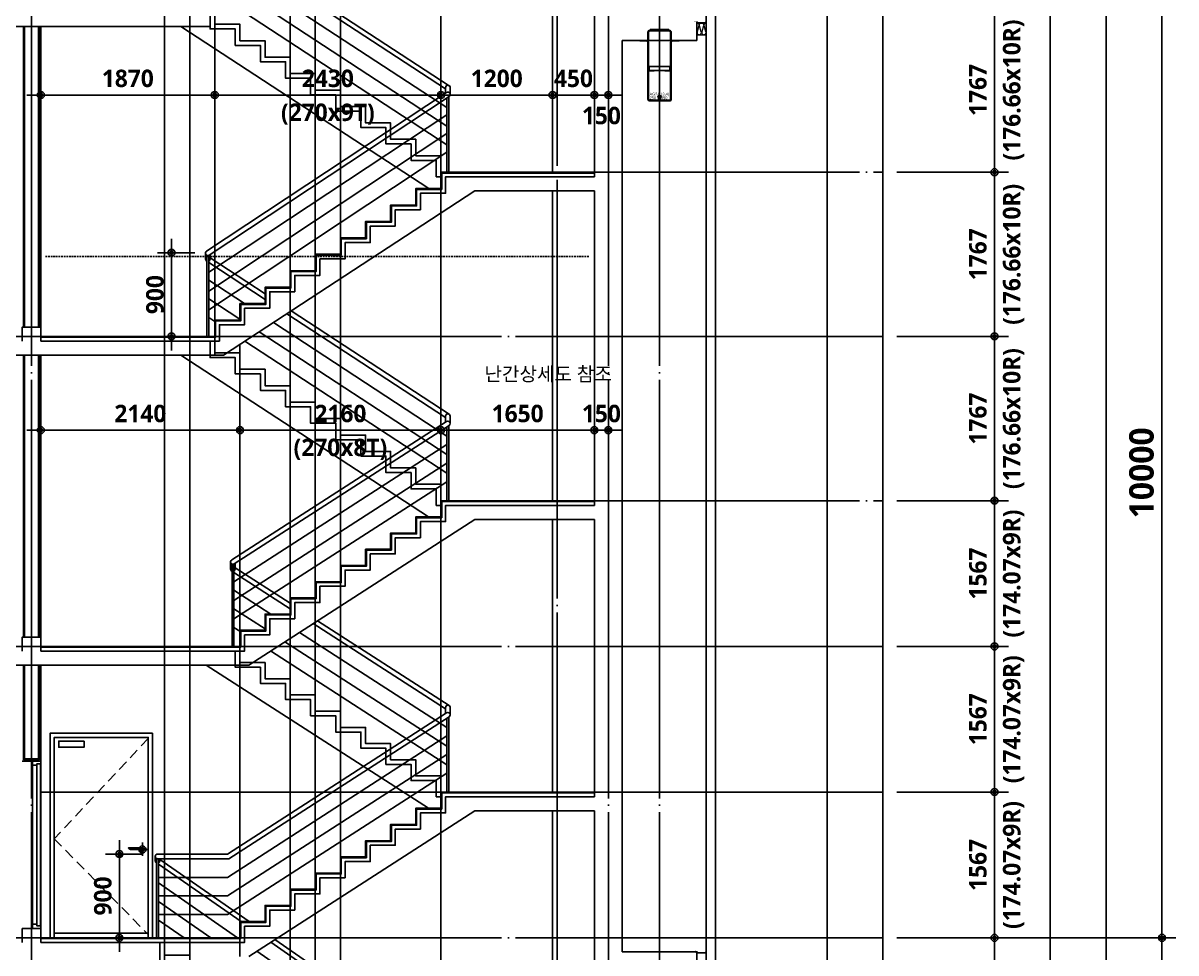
# Model space of a CAD drawing. Header units: millimetres. Extents: x 0 to 356400, y 0 to 68257.
# Drawn here: x 67884 to 80275, y 31537 to 41537 of the extents above; entities that cross this region are included whole.
import ezdxf
from ezdxf.enums import TextEntityAlignment as Align

# ---------------------------------------------------------------- set-up
doc = ezdxf.new("R2010")
doc.units = ezdxf.units.MM
doc.header["$LTSCALE"] = 75
for name, pattern in [('CEN', [62, 60, -1, 0, -1]), ('HID', [2.3, 1.5, -0.8]), ('HIDDEN', [0.375, 0.25, -0.125])]:
    doc.linetypes.add(name, pattern=pattern)
doc.layers.get('Defpoints').update_dxf_attribs({"color": 161})
for name, color, linetype in [('##좌굴방지', 6, 'Continuous'), ('A-ANNO-TEXT1', 7, 'Continuous'), ('A-CEN', 1, 'CEN'), ('A-DOOR', 4, 'Continuous'), ('A-FIN-TYP1', 6, 'Continuous'), ('A-FIN-TYP2', 4, 'Continuous'), ('A-FLOR-GW', 6, 'Continuous'), ('A-PS-HID', 5, 'HID'), ('A-SECT-DOOR', 8, 'Continuous'), ('A-SECT-Hrail1', 8, 'Continuous'), ('A-SECT-Hrail2', 6, 'Continuous'), ('A-SECT-MATR1', 4, 'Continuous'), ('A-SECT-STAIRS', 4, 'Continuous'), ('A-ST-AXIS-CEN', 252, 'CEN'), ('A-ST-AXIS-DIM', 7, 'Continuous'), ('A-ST-CONC', 2, 'Continuous'), ('A-WALL-DRY1', 7, 'Continuous'), ('LEADER', 7, 'Continuous')]:
    doc.layers.add(name, color=color, linetype=linetype)
doc.layers.add('A-XXXX-INSL2', color=8, linetype='Continuous', lineweight=18)
doc.layers.add('A-XXXX-STL', color=3, linetype='Continuous', lineweight=25)
for name, color, linetype, plot in [('Defpoint', 161, 'Continuous', False), ('G(그리드1)', 185, 'Continuous', False), ('G(그리드2)', 235, 'Continuous', False)]:
    doc.layers.add(name, color=color, linetype=linetype, plot=plot)
doc.styles.add('SH_대대리576', font='')
doc.styles.add('SH_진천_나눔', font='NanumGothicBold.ttf')
doc.styles.get("Standard").update_dxf_attribs({"font": 'arial.ttf'})
doc.styles.get('SH_대대리576').set_extended_font_data('NanumGothic', bold=True)
doc.dimstyles.new('SHP 75', dxfattribs={"dimscale": 75, "dimtxt": 3.5, "dimasz": 1, "dimexe": 2, "dimexo": 2, "dimgap": 1, "dimtad": 1, "dimdec": 0, "dimzin": 0, "dimdsep": 46, "dimtxsty": 'SH_대대리576', "dimblk": 'DIMDOT', "dimcen": 0.09, "dimclrd": 256, "dimclre": 256, "dimclrt": 3, "dimadec": 0, "dimazin": 1, "dimtfac": 1, "dimtdec": 0, "dimtix": 1, "dimtmove": 2, "dimatfit": 0, "dimldrblk": 'DIMDOT', "dimfxl": 1, "dimtfillclr": 3, "dimtolj": 1, "dimtzin": 0, "dimlwd": -1, "dimlwe": -1, "dimarcsym": 0})
doc.dimstyles.new('SHP 75 (in)', dxfattribs={"dimscale": 75, "dimtxt": 2.5, "dimasz": 1, "dimexe": 2, "dimexo": 2, "dimgap": 1, "dimtad": 1, "dimdec": 0, "dimzin": 0, "dimdsep": 46, "dimtxsty": 'SH_대대리576', "dimblk": 'DIMDOT', "dimblk1": 'NONE', "dimblk2": 'DIMDOT', "dimcen": 0.09, "dimclrd": 256, "dimclre": 256, "dimclrt": 3, "dimadec": 0, "dimazin": 1, "dimtfac": 1, "dimtdec": 0, "dimtix": 1, "dimtmove": 2, "dimatfit": 0, "dimldrblk": 'DIMDOT', "dimfxl": 1, "dimtfillclr": 3, "dimtolj": 1, "dimtzin": 0, "dimlwd": -1, "dimlwe": -1, "dimarcsym": 0})
pattern_1 = [(45, (-26656.6069, -1454.5902), (-0.25, 0.25), [])]

# ---------------------------------------------------------------- blocks, each defined once
blk = doc.blocks.new('DIMDOT')
at = {"color": 0}
blk.add_line((-2, 0), (2, 0), dxfattribs=at)
for radius in [0.5, 0.25]:
    blk.add_circle((0, 0), radius, dxfattribs=at)
blk = doc.blocks.new('*D1238')
at = {"layer": 'A-ST-AXIS-DIM'}
for p, q in [((77275, 41700), (80275, 41700)), ((80125, 41625), (80125, 31775)), ((77275, 31700), (80275, 31700))]:
    blk.add_line(p, q, dxfattribs=at)
at = {"layer": 'Defpoints', "color": 0}
for p in [(77125, 41700), (77125, 31700), (80125, 31700)]:
    blk.add_point(p, dxfattribs=at)
at = {"layer": 'A-ST-AXIS-DIM', "linetype": 'ByBlock', "xscale": 75, "yscale": 75, "zscale": 75}
for p, rotation in [((80125, 41700), 90), ((80125, 31700), 270)]:
    blk.add_blockref('DIMDOT', p, dxfattribs=dict(at, rotation=rotation))
at = {"layer": 'A-ST-AXIS-DIM', "color": 3, "insert": (79906, 36700), "char_height": 262.5, "attachment_point": 5, "rotation": 90, "style": 'SH_진천_나눔'}
blk.add_mtext('\\A1;10000', dxfattribs=at)
blk = doc.blocks.new('*D1243')
at = {"layer": 'A-ST-AXIS-DIM'}
for p, q in [((77275, 31700), (80275, 31700)), ((80125, 31625), (80125, 27275)), ((77275, 27200), (80275, 27200))]:
    blk.add_line(p, q, dxfattribs=at)
at = {"layer": 'Defpoints', "color": 0}
for p in [(77125, 31700), (77125, 27200), (80125, 27200)]:
    blk.add_point(p, dxfattribs=at)
at = {"layer": 'A-ST-AXIS-DIM', "linetype": 'ByBlock', "xscale": 75, "yscale": 75, "zscale": 75}
for p, rotation in [((80125, 31700), 90), ((80125, 27200), 270)]:
    blk.add_blockref('DIMDOT', p, dxfattribs=dict(at, rotation=rotation))
at = {"layer": 'A-ST-AXIS-DIM', "color": 3, "insert": (79906, 29450), "char_height": 262.5, "attachment_point": 5, "rotation": 90, "style": 'SH_진천_나눔'}
blk.add_mtext('\\A1;4500', dxfattribs=at)
blk = doc.blocks.new('*D1248')
at = {"layer": 'A-ST-AXIS-DIM'}
for p, q in [((77275, 31700), (78475, 31700)), ((78325, 31625), (78325, 29525)), ((77275, 29450), (78475, 29450))]:
    blk.add_line(p, q, dxfattribs=at)
at = {"layer": 'Defpoints', "color": 0}
for p in [(77125, 31700), (77125, 29450), (78325, 29450)]:
    blk.add_point(p, dxfattribs=at)
at = {"layer": 'A-ST-AXIS-DIM', "linetype": 'ByBlock', "xscale": 75, "yscale": 75, "zscale": 75}
for p, rotation in [((78325, 31700), 90), ((78325, 29450), 270)]:
    blk.add_blockref('DIMDOT', p, dxfattribs=dict(at, rotation=rotation))
at = {"layer": 'A-ST-AXIS-DIM', "color": 3, "char_height": 187.5, "attachment_point": 5, "rotation": 90, "style": 'SH_대대리576'}
for s, insert in [('\\A1;(187.50x12R)', (78530, 30575)), ('\\A1;2250', (78147, 30575))]:
    blk.add_mtext(s, dxfattribs=dict(at, insert=insert))
blk = doc.blocks.new('_None')
blk = doc.blocks.new('*D7274')
at = {"layer": 'A-ST-AXIS-DIM'}
for p, q in [((70215, 36809), (70215, 37309)), ((72375, 36809), (72375, 37309)), ((70290, 37159), (72300, 37159))]:
    blk.add_line(p, q, dxfattribs=at)
at = {"layer": 'Defpoints', "color": 0}
for p in [(72375, 37159), (70215, 36659), (72375, 36659)]:
    blk.add_point(p, dxfattribs=at)
at = {"layer": 'A-ST-AXIS-DIM', "linetype": 'ByBlock', "xscale": 75, "yscale": 75, "zscale": 75, "rotation": 180}
blk.add_blockref('DIMDOT', (70215, 37159), dxfattribs=at)
at = {"layer": 'A-ST-AXIS-DIM', "linetype": 'ByBlock', "xscale": 75, "yscale": 75, "zscale": 75}
blk.add_blockref('DIMDOT', (72375, 37159), dxfattribs=at)
at = {"layer": 'A-ST-AXIS-DIM', "color": 3, "char_height": 187.5, "attachment_point": 5, "style": 'SH_대대리576'}
for s, insert in [('\\A1;2160', (71295, 37337)), ('\\A1;(270x8T)', (71295, 36953))]:
    blk.add_mtext(s, dxfattribs=dict(at, insert=insert))
blk = doc.blocks.new('*D7275')
at = {"layer": 'A-ST-AXIS-DIM'}
for p, q in [((72375, 36809), (72375, 37309)), ((74025, 36809), (74025, 37309)), ((72450, 37159), (73950, 37159))]:
    blk.add_line(p, q, dxfattribs=at)
at = {"layer": 'Defpoints', "color": 0}
for p in [(74025, 37159), (72375, 36659), (74025, 36659)]:
    blk.add_point(p, dxfattribs=at)
at = {"layer": 'A-ST-AXIS-DIM', "linetype": 'ByBlock', "xscale": 75, "yscale": 75, "zscale": 75, "rotation": 180}
blk.add_blockref('DIMDOT', (72375, 37159), dxfattribs=at)
at = {"layer": 'A-ST-AXIS-DIM', "linetype": 'ByBlock', "xscale": 75, "yscale": 75, "zscale": 75}
blk.add_blockref('DIMDOT', (74025, 37159), dxfattribs=at)
at = {"layer": 'A-ST-AXIS-DIM', "color": 3, "insert": (73200, 37337), "char_height": 187.5, "attachment_point": 5, "style": 'SH_대대리576'}
blk.add_mtext('\\A1;1650', dxfattribs=at)
blk = doc.blocks.new('*D7276')
at = {"layer": 'A-ST-AXIS-DIM'}
for p, q in [((68075, 36809), (68075, 37309)), ((70215, 36809), (70215, 37309)), ((70140, 37159), (68150, 37159))]:
    blk.add_line(p, q, dxfattribs=at)
at = {"layer": 'Defpoints', "color": 0}
for p in [(68075, 37159), (68075, 36659), (70215, 36659)]:
    blk.add_point(p, dxfattribs=at)
at = {"layer": 'A-ST-AXIS-DIM', "linetype": 'ByBlock', "xscale": 75, "yscale": 75, "zscale": 75, "rotation": 180}
blk.add_blockref('DIMDOT', (68075, 37159), dxfattribs=at)
at = {"layer": 'A-ST-AXIS-DIM', "linetype": 'ByBlock', "xscale": 75, "yscale": 75, "zscale": 75}
blk.add_blockref('DIMDOT', (70215, 37159), dxfattribs=at)
at = {"layer": 'A-ST-AXIS-DIM', "color": 3, "insert": (69145, 37337), "char_height": 187.5, "attachment_point": 5, "style": 'SH_대대리576'}
blk.add_mtext('\\A1;2140', dxfattribs=at)
blk = doc.blocks.new('*D7277')
at = {"layer": 'A-ST-AXIS-DIM'}
for p, q in [((74025, 36809), (74025, 37309)), ((74175, 36809), (74175, 37309)), ((73950, 37159), (73875, 37159)), ((74175, 37159), (74025, 37159)), ((74250, 37159), (74325, 37159))]:
    blk.add_line(p, q, dxfattribs=at)
at = {"layer": 'Defpoints', "color": 0}
for p in [(74025, 37159), (74025, 36659), (74175, 36659)]:
    blk.add_point(p, dxfattribs=at)
at = {"layer": 'A-ST-AXIS-DIM', "linetype": 'ByBlock', "xscale": 75, "yscale": 75, "zscale": 75}
blk.add_blockref('DIMDOT', (74025, 37159), dxfattribs=at)
at = {"layer": 'A-ST-AXIS-DIM', "linetype": 'ByBlock', "xscale": 75, "yscale": 75, "zscale": 75, "rotation": 180}
blk.add_blockref('DIMDOT', (74175, 37159), dxfattribs=at)
at = {"layer": 'A-ST-AXIS-DIM', "color": 3, "insert": (74100, 37337), "char_height": 187.5, "attachment_point": 5, "style": 'SH_대대리576'}
blk.add_mtext('\\A1;150', dxfattribs=at)
blk = doc.blocks.new('*D7278')
at = {"layer": 'A-ST-AXIS-DIM'}
for p, q in [((69945, 40413), (69945, 40913)), ((72375, 40413), (72375, 40913)), ((70020, 40763), (72300, 40763))]:
    blk.add_line(p, q, dxfattribs=at)
at = {"layer": 'Defpoints', "color": 0}
for p in [(72375, 40763), (69945, 40263), (72375, 40263)]:
    blk.add_point(p, dxfattribs=at)
at = {"layer": 'A-ST-AXIS-DIM', "linetype": 'ByBlock', "xscale": 75, "yscale": 75, "zscale": 75, "rotation": 180}
blk.add_blockref('DIMDOT', (69945, 40763), dxfattribs=at)
at = {"layer": 'A-ST-AXIS-DIM', "linetype": 'ByBlock', "xscale": 75, "yscale": 75, "zscale": 75}
blk.add_blockref('DIMDOT', (72375, 40763), dxfattribs=at)
at = {"layer": 'A-ST-AXIS-DIM', "color": 3, "char_height": 187.5, "attachment_point": 5, "style": 'SH_대대리576'}
for s, insert in [('\\A1;2430', (71160, 40941)), ('\\A1;(270x9T)', (71160, 40557))]:
    blk.add_mtext(s, dxfattribs=dict(at, insert=insert))
blk = doc.blocks.new('*D7279')
at = {"layer": 'A-ST-AXIS-DIM'}
for p, q in [((72375, 40413), (72375, 40913)), ((73575, 40413), (73575, 40913)), ((72450, 40763), (73500, 40763))]:
    blk.add_line(p, q, dxfattribs=at)
at = {"layer": 'Defpoints', "color": 0}
for p in [(73575, 40763), (72375, 40263), (73575, 40263)]:
    blk.add_point(p, dxfattribs=at)
at = {"layer": 'A-ST-AXIS-DIM', "linetype": 'ByBlock', "xscale": 75, "yscale": 75, "zscale": 75, "rotation": 180}
blk.add_blockref('DIMDOT', (72375, 40763), dxfattribs=at)
at = {"layer": 'A-ST-AXIS-DIM', "linetype": 'ByBlock', "xscale": 75, "yscale": 75, "zscale": 75}
blk.add_blockref('DIMDOT', (73575, 40763), dxfattribs=at)
at = {"layer": 'A-ST-AXIS-DIM', "color": 3, "insert": (72975, 40941), "char_height": 187.5, "attachment_point": 5, "style": 'SH_대대리576'}
blk.add_mtext('\\A1;1200', dxfattribs=at)
blk = doc.blocks.new('*D7280')
at = {"layer": 'A-ST-AXIS-DIM'}
for p, q in [((68075, 40413), (68075, 40913)), ((69945, 40413), (69945, 40913)), ((69870, 40763), (68150, 40763))]:
    blk.add_line(p, q, dxfattribs=at)
at = {"layer": 'Defpoints', "color": 0}
for p in [(68075, 40763), (68075, 40263), (69945, 40263)]:
    blk.add_point(p, dxfattribs=at)
at = {"layer": 'A-ST-AXIS-DIM', "linetype": 'ByBlock', "xscale": 75, "yscale": 75, "zscale": 75, "rotation": 180}
blk.add_blockref('DIMDOT', (68075, 40763), dxfattribs=at)
at = {"layer": 'A-ST-AXIS-DIM', "linetype": 'ByBlock', "xscale": 75, "yscale": 75, "zscale": 75}
blk.add_blockref('DIMDOT', (69945, 40763), dxfattribs=at)
at = {"layer": 'A-ST-AXIS-DIM', "color": 3, "insert": (69010, 40941), "char_height": 187.5, "attachment_point": 5, "style": 'SH_대대리576'}
blk.add_mtext('\\A1;1870', dxfattribs=at)
blk = doc.blocks.new('*D7281')
at = {"layer": 'A-ST-AXIS-DIM'}
for p, q in [((74025, 40413), (74025, 40913)), ((74175, 40413), (74175, 40913)), ((73950, 40763), (73875, 40763)), ((74175, 40763), (74025, 40763)), ((74250, 40763), (74325, 40763))]:
    blk.add_line(p, q, dxfattribs=at)
at = {"layer": 'Defpoints', "color": 0}
for p in [(74025, 40763), (74025, 40263), (74175, 40263)]:
    blk.add_point(p, dxfattribs=at)
at = {"layer": 'A-ST-AXIS-DIM', "linetype": 'ByBlock', "xscale": 75, "yscale": 75, "zscale": 75}
blk.add_blockref('DIMDOT', (74025, 40763), dxfattribs=at)
at = {"layer": 'A-ST-AXIS-DIM', "linetype": 'ByBlock', "xscale": 75, "yscale": 75, "zscale": 75, "rotation": 180}
blk.add_blockref('DIMDOT', (74175, 40763), dxfattribs=at)
at = {"layer": 'A-ST-AXIS-DIM', "color": 3, "insert": (74100, 40541), "char_height": 187.5, "attachment_point": 5, "style": 'SH_대대리576'}
blk.add_mtext('\\A1;150', dxfattribs=at)
blk = doc.blocks.new('G$C2F1A6A2A')
at = {"layer": 'A-DOOR'}
for p, q in [((0, 1755), (0, 1800)), ((0, 0), (0, 1755)), ((47, 45), (47, 1770)), ((87, 30), (87, 1770)), ((90, 0), (90, 1770)), ((0, 45), (0, 0))]:
    blk.add_line(p, q, dxfattribs=at)
for points in [[(0, 1800), (90, 1800), (90, 1770), (47, 1770), (47, 1755), (0, 1755)], [(49, 30), (49, 1770), (87, 1770)], [(49, 30), (49, 1770), (87, 1770)], [(0, 0), (90, 0), (90, 30), (47, 30), (47, 45), (0, 45)]]:
    blk.add_lwpolyline(points, dxfattribs=at)
blk = doc.blocks.new('G$CE8E365F0')
at = {"layer": 'A-CEN'}
for p, q in [((992, 1024), (992, 880)), ((1062, 950), (938, 950))]:
    blk.add_line(p, q, dxfattribs=at)
at = {"layer": 'A-PS-HID'}
blk.add_lwpolyline([(1055, 2145), (45, 1065), (1050, 40)], dxfattribs=at)
at = {"layer": 'A-SECT-DOOR'}
for p, q in [((992, 969), (845, 969)), ((957, 949), (873, 949))]:
    blk.add_line(p, q, dxfattribs=at)
for points in [[(1055, 1065), (1055, 2155), (45, 2155), (45, 2145), (45, 950), (45, 50), (45, 0), (0, 0), (0, 2200), (1100, 2200), (1100, 0), (1055, 0), (1055, 50)], [(366, 2116), (93, 2116), (93, 2049), (366, 2049)], [(1055, 50), (1055, 0), (45, 0), (45, 50), (60, 50)]]:
    blk.add_lwpolyline(points, close=True, dxfattribs=at)
for centre, radius, start, end in [((845, 966), 3, 90, 166.723), ((848, 966), 6.09, 166.723, 200.4138), ((872, 986), 37.2, 217.801, 272.4199), ((992, 950), 37.3, 180.9385, 157.0665), ((940, 901), 51.4, 42.6877, 70.1326), ((992, 949), 20, 223.2078, 90)]:
    blk.add_arc(centre, radius, start, end, dxfattribs=at)
blk = doc.blocks.new('*D7294')
at = {"layer": 'A-ST-AXIS-DIM'}
for p, q in [((73575, 40413), (73575, 40913)), ((74025, 40413), (74025, 40913)), ((73500, 40763), (73425, 40763)), ((73575, 40763), (74025, 40763)), ((74100, 40763), (74175, 40763))]:
    blk.add_line(p, q, dxfattribs=at)
at = {"layer": 'Defpoints', "color": 0}
for p in [(74025, 40763), (73575, 40263), (74025, 40263)]:
    blk.add_point(p, dxfattribs=at)
at = {"layer": 'A-ST-AXIS-DIM', "linetype": 'ByBlock', "xscale": 75, "yscale": 75, "zscale": 75}
blk.add_blockref('DIMDOT', (73575, 40763), dxfattribs=at)
at = {"layer": 'A-ST-AXIS-DIM', "linetype": 'ByBlock', "xscale": 75, "yscale": 75, "zscale": 75, "rotation": 180}
blk.add_blockref('DIMDOT', (74025, 40763), dxfattribs=at)
at = {"layer": 'A-ST-AXIS-DIM', "color": 3, "insert": (73800, 40941), "char_height": 187.5, "attachment_point": 5, "style": 'SH_대대리576'}
blk.add_mtext('\\A1;450', dxfattribs=at)
blk = doc.blocks.new('*D7608')
at = {"layer": 'A-ST-AXIS-DIM'}
for p, q in [((69170, 32600), (68770, 32600)), ((68920, 32525), (68920, 31775)), ((69170, 31700), (68770, 31700))]:
    blk.add_line(p, q, dxfattribs=at)
at = {"layer": 'Defpoints', "color": 0}
for p in [(69320, 32600), (68920, 31700), (69320, 31700)]:
    blk.add_point(p, dxfattribs=at)
at = {"layer": 'A-ST-AXIS-DIM', "linetype": 'ByBlock', "xscale": 75, "yscale": 75, "zscale": 75}
for p, rotation in [((68920, 32600), 90), ((68920, 31700), 270)]:
    blk.add_blockref('DIMDOT', p, dxfattribs=dict(at, rotation=rotation))
at = {"layer": 'A-ST-AXIS-DIM', "color": 3, "insert": (68742, 32150), "char_height": 187.5, "attachment_point": 5, "rotation": 90, "style": 'SH_대대리576'}
blk.add_mtext('\\A1;900', dxfattribs=at)
blk = doc.blocks.new('*D7609')
at = {"layer": 'A-ST-AXIS-DIM'}
for p, q in [((69730, 39067), (69330, 39067)), ((69480, 38992), (69480, 38242)), ((69730, 38167), (69330, 38167))]:
    blk.add_line(p, q, dxfattribs=at)
at = {"layer": 'Defpoints', "color": 0}
for p in [(69880, 39067), (69480, 38167), (69880, 38167)]:
    blk.add_point(p, dxfattribs=at)
at = {"layer": 'A-ST-AXIS-DIM', "linetype": 'ByBlock', "xscale": 75, "yscale": 75, "zscale": 75}
for p, rotation in [((69480, 39067), 90), ((69480, 38167), 270)]:
    blk.add_blockref('DIMDOT', p, dxfattribs=dict(at, rotation=rotation))
at = {"layer": 'A-ST-AXIS-DIM', "color": 3, "insert": (69302, 38617), "char_height": 187.5, "attachment_point": 5, "rotation": 90, "style": 'SH_대대리576'}
blk.add_mtext('\\A1;900', dxfattribs=at)
blk = doc.blocks.new('*D7683')
at = {"layer": 'A-ST-AXIS-DIM'}
for p, q in [((78325, 33342), (78325, 33417)), ((77275, 33267), (78475, 33267)), ((78325, 31700), (78325, 33267)), ((77275, 31700), (78475, 31700)), ((78325, 31625), (78325, 31550))]:
    blk.add_line(p, q, dxfattribs=at)
at = {"layer": 'Defpoints', "color": 0}
for p in [(77125, 33267), (78325, 33267), (77125, 31700)]:
    blk.add_point(p, dxfattribs=at)
at = {"layer": 'A-ST-AXIS-DIM', "linetype": 'ByBlock', "xscale": 75, "yscale": 75, "zscale": 75}
for p, rotation in [((78325, 33267), 270), ((78325, 31700), 90)]:
    blk.add_blockref('DIMDOT', p, dxfattribs=dict(at, rotation=rotation))
at = {"layer": 'A-ST-AXIS-DIM', "color": 3, "char_height": 187.5, "attachment_point": 5, "rotation": 90, "style": 'SH_대대리576'}
for s, insert in [('\\A1;(174.07x9R)', (78530, 32483)), ('\\A1;1567', (78147, 32483))]:
    blk.add_mtext(s, dxfattribs=dict(at, insert=insert))
blk = doc.blocks.new('*D7684')
at = {"layer": 'A-ST-AXIS-DIM'}
for p, q in [((78325, 34908), (78325, 34983)), ((77275, 34833), (78475, 34833)), ((78325, 33267), (78325, 34833)), ((77275, 33267), (78475, 33267)), ((78325, 33192), (78325, 33117))]:
    blk.add_line(p, q, dxfattribs=at)
at = {"layer": 'Defpoints', "color": 0}
for p in [(77125, 34833), (78325, 34833), (77125, 33267)]:
    blk.add_point(p, dxfattribs=at)
at = {"layer": 'A-ST-AXIS-DIM', "linetype": 'ByBlock', "xscale": 75, "yscale": 75, "zscale": 75}
for p, rotation in [((78325, 34833), 270), ((78325, 33267), 90)]:
    blk.add_blockref('DIMDOT', p, dxfattribs=dict(at, rotation=rotation))
at = {"layer": 'A-ST-AXIS-DIM', "color": 3, "char_height": 187.5, "attachment_point": 5, "rotation": 90, "style": 'SH_대대리576'}
for s, insert in [('\\A1;(174.07x9R)', (78530, 34050)), ('\\A1;1567', (78147, 34050))]:
    blk.add_mtext(s, dxfattribs=dict(at, insert=insert))
blk = doc.blocks.new('*D7685')
at = {"layer": 'A-ST-AXIS-DIM'}
for p, q in [((78325, 36475), (78325, 36550)), ((77275, 36400), (78475, 36400)), ((78325, 34833), (78325, 36400)), ((77275, 34833), (78475, 34833)), ((78325, 34758), (78325, 34683))]:
    blk.add_line(p, q, dxfattribs=at)
at = {"layer": 'Defpoints', "color": 0}
for p in [(77125, 36400), (78325, 36400), (77125, 34833)]:
    blk.add_point(p, dxfattribs=at)
at = {"layer": 'A-ST-AXIS-DIM', "linetype": 'ByBlock', "xscale": 75, "yscale": 75, "zscale": 75}
for p, rotation in [((78325, 36400), 270), ((78325, 34833), 90)]:
    blk.add_blockref('DIMDOT', p, dxfattribs=dict(at, rotation=rotation))
at = {"layer": 'A-ST-AXIS-DIM', "color": 3, "char_height": 187.5, "attachment_point": 5, "rotation": 90, "style": 'SH_대대리576'}
for s, insert in [('\\A1;(174.07x9R)', (78530, 35617)), ('\\A1;1567', (78147, 35617))]:
    blk.add_mtext(s, dxfattribs=dict(at, insert=insert))
blk = doc.blocks.new('*D7686')
at = {"layer": 'A-ST-AXIS-DIM'}
for p, q in [((78325, 38242), (78325, 38317)), ((77275, 38167), (78475, 38167)), ((78325, 36400), (78325, 38167)), ((77275, 36400), (78475, 36400)), ((78325, 36325), (78325, 36250))]:
    blk.add_line(p, q, dxfattribs=at)
at = {"layer": 'Defpoints', "color": 0}
for p in [(77125, 38167), (78325, 38167), (77125, 36400)]:
    blk.add_point(p, dxfattribs=at)
at = {"layer": 'A-ST-AXIS-DIM', "linetype": 'ByBlock', "xscale": 75, "yscale": 75, "zscale": 75}
for p, rotation in [((78325, 38167), 270), ((78325, 36400), 90)]:
    blk.add_blockref('DIMDOT', p, dxfattribs=dict(at, rotation=rotation))
at = {"layer": 'A-ST-AXIS-DIM', "color": 3, "char_height": 187.5, "attachment_point": 5, "rotation": 90, "style": 'SH_대대리576'}
for s, insert in [('\\A1;(176.66x10R)', (78530, 37283)), ('\\A1;1767', (78147, 37283))]:
    blk.add_mtext(s, dxfattribs=dict(at, insert=insert))
blk = doc.blocks.new('*D7687')
at = {"layer": 'A-ST-AXIS-DIM'}
for p, q in [((78325, 40008), (78325, 40083)), ((77275, 39933), (78475, 39933)), ((78325, 38167), (78325, 39933)), ((77275, 38167), (78475, 38167)), ((78325, 38092), (78325, 38017))]:
    blk.add_line(p, q, dxfattribs=at)
at = {"layer": 'Defpoints', "color": 0}
for p in [(77125, 39933), (78325, 39933), (77125, 38167)]:
    blk.add_point(p, dxfattribs=at)
at = {"layer": 'A-ST-AXIS-DIM', "linetype": 'ByBlock', "xscale": 75, "yscale": 75, "zscale": 75}
for p, rotation in [((78325, 39933), 270), ((78325, 38167), 90)]:
    blk.add_blockref('DIMDOT', p, dxfattribs=dict(at, rotation=rotation))
at = {"layer": 'A-ST-AXIS-DIM', "color": 3, "char_height": 187.5, "attachment_point": 5, "rotation": 90, "style": 'SH_대대리576'}
for s, insert in [('\\A1;(176.66x10R)', (78530, 39050)), ('\\A1;1767', (78147, 39050))]:
    blk.add_mtext(s, dxfattribs=dict(at, insert=insert))
blk = doc.blocks.new('*D7688')
at = {"layer": 'A-ST-AXIS-DIM'}
for p, q in [((78325, 41775), (78325, 41850)), ((77275, 41700), (78475, 41700)), ((78325, 39933), (78325, 41700)), ((77275, 39933), (78475, 39933)), ((78325, 39858), (78325, 39783))]:
    blk.add_line(p, q, dxfattribs=at)
at = {"layer": 'Defpoints', "color": 0}
for p in [(77125, 41700), (78325, 41700), (77125, 39933)]:
    blk.add_point(p, dxfattribs=at)
at = {"layer": 'A-ST-AXIS-DIM', "linetype": 'ByBlock', "xscale": 75, "yscale": 75, "zscale": 75}
for p, rotation in [((78325, 41700), 270), ((78325, 39933), 90)]:
    blk.add_blockref('DIMDOT', p, dxfattribs=dict(at, rotation=rotation))
at = {"layer": 'A-ST-AXIS-DIM', "color": 3, "char_height": 187.5, "attachment_point": 5, "rotation": 90, "style": 'SH_대대리576'}
for s, insert in [('\\A1;(176.66x10R)', (78530, 40817)), ('\\A1;1767', (78147, 40817))]:
    blk.add_mtext(s, dxfattribs=dict(at, insert=insert))
blk = doc.blocks.new('G$CFA1FB643')
h = blk.add_hatch()
h.set_pattern_fill('ANSI31', color=252, scale=0.1, angle=45, style=0)
h.set_pattern_definition(pattern_1)
h.paths.add_polyline_path([(184, 760), (234, 760), (234, 754), (184, 754)])
h = blk.add_hatch()
h.set_pattern_fill('ANSI31', color=252, scale=0.1, angle=45, style=0)
h.set_pattern_definition(pattern_1)
h.paths.add_polyline_path([(84, 645), (84, 695), (90, 695), (90, 645)])
h = blk.add_hatch()
h.set_pattern_fill('ANSI31', color=252, scale=0.1, angle=45, style=0)
h.set_pattern_definition(pattern_1)
h.paths.add_polyline_path([(334, 645), (334, 695), (328, 695), (328, 645)])
at = {"layer": '##좌굴방지'}
for points in [[(328, 328), (90, 328), (90, 322), (150, 322), (150, 328)], [(98, 328), (98, 368), (320, 368), (320, 328)], [(328, 328), (328, 322), (268, 322), (268, 328)]]:
    blk.add_lwpolyline(points, dxfattribs=at)
at = {"color": 2, "linetype": 'Continuous'}
for p, q in [((105, 760), (313, 760)), ((105, 754), (313, 754)), ((84, 645), (84, 739)), ((84, 645), (90, 645)), ((90, 645), (90, 739)), ((328, 645), (328, 739)), ((334, 645), (328, 645)), ((334, 645), (334, 739))]:
    blk.add_line(p, q, dxfattribs=at)
at = {"color": 3, "linetype": 'Continuous'}
for p, q in [((109, 760), (109, 766)), ((109, 766), (309, 766)), ((109, 760), (309, 760)), ((309, 760), (309, 766))]:
    blk.add_line(p, q, dxfattribs=at)
at = {"color": 7, "linetype": 'Continuous'}
blk.add_line((84, 625), (84, 515), dxfattribs=at)
at = {"color": 252, "linetype": 'Continuous'}
blk.add_line((346, 650), (334, 650), dxfattribs=at)
at = {"color": 2, "linetype": 'Continuous'}
for points in [[(191, 54), (196, 56), (208, 24, -0.520567), (191, 0), (102, 0, -0.414214), (84, 18), (84, 630, 0.413373), (70, 644), (0, 644), (0, 650), (70, 650, -0.413938), (90, 630), (90, 18, 0.414214), (102, 6), (191, 6, 0.520567), (202, 22)], [(227, 54), (222, 56), (210, 24, 0.520567), (227, 0), (316, 0, 0.414214), (334, 18), (334, 630, -0.413373), (348, 644), (418, 644), (418, 650), (348, 650, 0.413938), (328, 630), (328, 18, -0.414214), (316, 6), (227, 6, -0.520567), (216, 22)]]:
    blk.add_lwpolyline(points, format="xyb", close=True, dxfattribs=at)
for centre, radius, start, end in [((105, 739), 21, 90, 180), ((105, 739), 15, 90, 180), ((313, 739), 21, 0, 90), ((313, 739), 15, 0, 90)]:
    blk.add_arc(centre, radius, start, end, dxfattribs=at)
at = {"layer": 'Defpoint', "linetype": 'Continuous'}
for s, p in [('AG2A (3,4)', (102, 73)), ('250 X 850', (102, 33))]:
    blk.add_text(s, height=30, dxfattribs=at).set_placement(p, align=Align.MIDDLE_LEFT)

msp = doc.modelspace()

# ---------------------------------------------------------------- linework, layer by layer
at = {"layer": 'A-CEN'}
for p, q in [((67975, 56300), (67975, 9200)), ((74175, 56300), (74175, 9200)), ((73625, 53800), (73625, 20800)), ((72375, 39933.3), (77125, 39933.3)), ((59225, 38166.7), (77125, 38166.7)), ((72375, 36400), (77125, 36400)), ((59225, 34833.3), (77127.5, 34833.3)), ((68072.5, 33266.7), (77125, 33266.7)), ((59225, 31700), (77125, 31700))]:
    msp.add_line(p, q, dxfattribs=at)
at = {"layer": 'A-FIN-TYP1'}
for points in [[(68075, 38166.7), (69945, 38166.7), (69945, 38343.3), (70215, 38343.3), (70215, 38520), (70485, 38520), (70485, 38696.7), (70755, 38696.7), (70755, 38873.3), (71025, 38873.3), (71025, 39050), (71295, 39050), (71295, 39226.7), (71565, 39226.7), (71565, 39403.3), (71835, 39403.3), (71835, 39580), (72105, 39580), (72105, 39756.7), (72375, 39756.7), (72375, 39933.3), (74025, 39933.3)], [(68075, 38157.7), (69954, 38157.7), (69954, 38334.3), (70224, 38334.3), (70224, 38511), (70494, 38511), (70494, 38687.7), (70764, 38687.7), (70764, 38864.3), (71034, 38864.3), (71034, 39041), (71304, 39041), (71304, 39217.7), (71574, 39217.7), (71574, 39394.3), (71844, 39394.3), (71844, 39571), (72114, 39571), (72114, 39747.7), (72384, 39747.7), (72384, 39924.3), (74025, 39924.3)], [(74025, 36400), (72375, 36400), (72375, 36225.9), (72105, 36225.9), (72105, 36051.9), (71835, 36051.9), (71835, 35877.8), (71565, 35877.8), (71565, 35703.7), (71295, 35703.7), (71295, 35529.6), (71025, 35529.6), (71025, 35355.6), (70755, 35355.6), (70755, 35181.5), (70485, 35181.5), (70485, 35007.4), (70215, 35007.4), (70215, 34833.3), (68075, 34833.3)], [(74025, 36391), (72384, 36391), (72384, 36216.9), (72114, 36216.9), (72114, 36042.9), (71844, 36042.9), (71844, 35868.8), (71574, 35868.8), (71574, 35694.7), (71304, 35694.7), (71304, 35520.6), (71034, 35520.6), (71034, 35346.6), (70764, 35346.6), (70764, 35172.5), (70494, 35172.5), (70494, 34998.4), (70224, 34998.4), (70224, 34824.3), (68075, 34824.3)], [(74025, 33266.7), (72375, 33266.7), (72375, 33092.6), (72105, 33092.6), (72105, 32918.5), (71835, 32918.5), (71835, 32744.4), (71565, 32744.4), (71565, 32570.4), (71295, 32570.4), (71295, 32396.3), (71025, 32396.3), (71025, 32222.2), (70755, 32222.2), (70755, 32048.1), (70485, 32048.1), (70485, 31874.1), (70215, 31874.1), (70215, 31700), (68075, 31700)], [(74025, 33257.7), (72384, 33257.7), (72384, 33083.6), (72114, 33083.6), (72114, 32909.5), (71844, 32909.5), (71844, 32735.4), (71574, 32735.4), (71574, 32561.4), (71304, 32561.4), (71304, 32387.3), (71034, 32387.3), (71034, 32213.2), (70764, 32213.2), (70764, 32039.1), (70494, 32039.1), (70494, 31865.1), (70224, 31865.1), (70224, 31691), (68075, 31691)]]:
    msp.add_lwpolyline(points, dxfattribs=at)
at = {"layer": 'A-FIN-TYP2', "color": 8, "linetype": 'HIDDEN'}
msp.add_line((68125, 39025.1), (73975, 39025.1), dxfattribs=at)
at = {"layer": 'A-FLOR-GW'}
for p, q in [((75325, 53175), (75325, 21700)), ((75225, 21700), (75225, 53100))]:
    msp.add_line(p, q, dxfattribs=at)
at = {"layer": 'A-SECT-Hrail1'}
for p, q in [((69305, 32527.9), (69305, 32575)), ((69315.7, 32507.4), (69320, 32504.4)), ((69340, 32490.5), (70227.7, 31874.1)), ((69355, 32527.9), (69355, 32550)), ((69355, 32541), (70315.3, 31874.1)), ((70190.3, 31700), (69340, 32290.5)), ((69902.3, 31700), (69340, 32090.5)), ((69614.3, 31700), (69340, 31890.5)), ((72425, 30348.2), (70546.2, 31652.8)), ((72464.3, 30381.8), (70591.7, 31682.2)), ((72322.2, 30219.6), (70396.9, 31556.6))]:
    msp.add_line(p, q, dxfattribs=at)
for points in [[(69895, 42544.4), (72463.7, 40863.6)], [(69895, 42484.6), (72425, 40829.2)], [(69880, 42304.2), (72440, 40629.1)], [(69880, 42104.2), (72440, 40429.1)], [(69880, 41904.2), (72440, 40229.1)], [(69845, 38997.5), (69845, 39062.5)], [(69860, 38166.7), (69860, 39039.6)], [(69880, 38166.7), (69880, 39039.6)], [(69895, 38997.5), (69895, 39049.1)], [(69856.3, 38976.6), (69860, 38974.2)], [(69880, 38961.1), (70485, 38565.2)], [(69895, 39011), (70485, 38625)], [(69880, 38770.9), (70263.4, 38520)], [(69880, 38570.9), (70215, 38351.7)], [(70719.8, 38411.6), (72425, 37295.9)], [(70765.4, 38441.5), (72464.8, 37329.6)], [(69880, 38370.9), (69945, 38328.3)], [(70574.4, 38316.5), (72440, 37095.8)], [(70421.6, 38216.5), (72440, 36895.8)], [(70268.7, 38116.5), (72440, 36695.8)], [(70115, 35664.9), (70115, 35742.3)], [(70130, 34824.3), (70130, 35719.4)], [(70150, 34824.3), (70150, 35719.4)], [(70165, 35664.9), (70165, 35728.6)], [(70126.5, 35643.9), (70130, 35641.6)], [(70150, 35628.7), (70755, 35238.7)], [(70165, 35678.5), (70755, 35298.1)], [(70150, 35438.2), (70548.2, 35181.5)], [(70150, 35238.2), (70485, 35022.2)], [(71001.5, 35079.7), (72425, 34162)], [(71047.7, 35109.5), (72463.5, 34196.6)], [(70150, 35038.2), (70215, 34996.3)], [(70853.8, 34984.5), (72440, 33961.8)], [(70698.7, 34884.5), (72440, 33761.8)], [(70543.6, 34784.5), (72440, 33561.8)], [(69320, 32552.1), (69320, 32459.3), (69320, 32457.8), (69320, 32456.8), (69320, 32456.3), (69320, 31700), (69340, 31700), (69340, 31890.5), (69340, 31950), (69340, 32090.5), (69340, 32150), (69340, 32290.5), (69340, 32350), (69340, 32442.4), (69340, 32443.7), (69340, 32445.6), (69340, 32456.8), (69340, 32457.8), (69340, 32459.3), (69340, 32550)], [(69320, 32550), (69320, 32459.3), (69320, 32457.8), (69320, 32456.8), (69320, 32456.3), (69320, 31700), (69340, 31700), (69340, 31890.5), (69340, 31950), (69340, 32090.5), (69340, 32150), (69340, 32290.5), (69340, 32350), (69340, 32442.4), (69340, 32443.7), (69340, 32445.6), (69340, 32456.8), (69340, 32457.8), (69340, 32459.3), (69340, 32550)]]:
    msp.add_lwpolyline(points, dxfattribs=at)
for centre, start, end in [((69870, 38997.5), 180, 246.42182), ((69870, 38997.5), 293.57818, 0), ((70140, 35664.9), 180, 246.42182), ((70140, 35664.9), 293.57818, 0), ((69330, 32527.9), 180.00646, 246.42182), ((69330, 32527.9), 293.57818, 359.99354)]:
    msp.add_arc(centre, 25, start, end, dxfattribs=at)
at = {"layer": 'A-SECT-Hrail2'}
for p, q in [((72425, 37245.2), (72425, 37310.7)), ((72475, 37310.7), (72475, 37231.6)), ((70126.5, 35763.3), (72436.5, 37252.6)), ((70153.5, 35721.3), (72463.5, 37210.6)), ((72440, 36400), (72440, 37195.4)), ((72460, 37208.3), (72460, 36400)), ((70150, 35528.5), (72440, 37004.9)), ((70150, 35328.5), (72440, 36804.9)), ((70150, 35128.5), (72440, 36604.9)), ((72436.5, 34119.2), (70080, 32600)), ((72463.5, 34077.2), (70094.7, 32550)), ((72425, 34175.6), (72425, 34111.9)), ((72460, 34074.9), (72460, 33266.7)), ((72475, 34175.6), (72475, 34098.2)), ((72440, 33266.7), (72440, 34062)), ((72440, 33871.5), (70080, 32350)), ((72440, 33671.5), (70080, 32150)), ((72440, 33471.5), (70080, 31950)), ((70080, 32600), (69330, 32600)), ((70094.7, 32550), (69330, 32550)), ((70080, 32350), (69340, 32350)), ((70080, 32150), (69340, 32150)), ((70080, 31950), (69340, 31950))]:
    msp.add_line(p, q, dxfattribs=at)
for points in [[(72436.2, 40790.5), (69856.2, 39083.3)], [(72425, 40783), (72425, 40842.7)], [(72475, 40769.6), (72475, 40842.7)], [(72463.8, 40748.8), (69883.8, 39041.6)], [(72440, 39933.3), (72440, 40733)], [(72460, 39933.3), (72460, 40746.3)], [(72440, 40550.9), (69880, 38857)], [(72440, 40348.9), (69880, 38655)], [(72440, 40146.9), (69880, 38453.1)]]:
    msp.add_lwpolyline(points, dxfattribs=at)
for centre, start, end in [((72450, 40842.7), 0, 180), ((72450, 40769.6), 303.49153, 123.49153), ((69870, 39062.5), 123.49153, 303.49153), ((72450, 37309.4), 2.92115, 177.07885), ((72450, 37231.6), 302.81064, 122.81064), ((70140, 35742.3), 122.81064, 302.81064), ((72450, 34175.6), 0, 180), ((72450, 34098.2), 302.81064, 122.81064), ((69330, 32575), 90, 270)]:
    msp.add_arc(centre, 25, start, end, dxfattribs=at)
at = {"layer": 'A-SECT-MATR1'}
for p, q in [((73575, 44700), (73575, 39933.3)), ((73575, 36400), (73575, 39733.3)), ((73575, 33266.7), (73575, 36200)), ((73575, 29450), (73575, 33066.7))]:
    msp.add_line(p, q, dxfattribs=at)
at = {"layer": 'A-SECT-STAIRS'}
for p, q in [((72244.6, 39756.7), (69580.3, 41500)), ((72240.7, 36225.9), (69580.3, 37966.7)), ((72375, 36350), (72325, 36350)), ((69850.8, 34633.3), (72240.6, 33092.6)), ((72375, 33216.7), (72325, 33216.7))]:
    msp.add_line(p, q, dxfattribs=at)
for points in [[(72375, 39883.3), (72325, 39883.3), (72325, 40060), (72055, 40060), (72055, 40236.7), (71785, 40236.7), (71785, 40413.3), (71515, 40413.3), (71515, 40590), (71245, 40590), (71245, 40766.7), (70975, 40766.7), (70975, 40943.3), (70705, 40943.3), (70705, 41120), (70435, 41120), (70435, 41296.7), (70165, 41296.7), (70165, 41473.3), (69895, 41473.3), (69895, 41700)], [(72375, 39933.3), (72375, 40110), (72105, 40110), (72105, 40286.7), (71835, 40286.7), (71835, 40463.3), (71565, 40463.3), (71565, 40640), (71295, 40640), (71295, 40816.7), (71025, 40816.7), (71025, 40993.3), (70755, 40993.3), (70755, 41170), (70485, 41170), (70485, 41346.7), (70215, 41346.7), (70215, 41523.3), (69945, 41523.3), (69945, 41700)], [(72375, 36400), (72375, 36576.7), (72105, 36576.7), (72105, 36753.3), (71835, 36753.3), (71835, 36930), (71565, 36930), (71565, 37106.7), (71295, 37106.7), (71295, 37283.3), (71025, 37283.3), (71025, 37460), (70755, 37460), (70755, 37636.7), (70485, 37636.7), (70485, 37813.3), (70215, 37813.3), (70215, 37990), (69945, 37990), (69945, 38166.7)], [(72325, 36350), (72325, 36526.7), (72055, 36526.7), (72055, 36703.3), (71785, 36703.3), (71785, 36880), (71515, 36880), (71515, 37056.7), (71245, 37056.7), (71245, 37233.3), (70975, 37233.3), (70975, 37410), (70705, 37410), (70705, 37586.7), (70435, 37586.7), (70435, 37763.3), (70165, 37763.3), (70165, 37940), (69895, 37940), (69895, 38116.7)], [(72375, 33266.7), (72375, 33440.7), (72105, 33440.7), (72105, 33614.8), (71835, 33614.8), (71835, 33788.9), (71565, 33788.9), (71565, 33963), (71295, 33963), (71295, 34137), (71025, 34137), (71025, 34311.1), (70755, 34311.1), (70755, 34485.2), (70485, 34485.2), (70485, 34659.3), (70215, 34659.3), (70215, 34833.3)], [(72325, 33216.7), (72325, 33390.7), (72055, 33390.7), (72055, 33564.8), (71785, 33564.8), (71785, 33738.9), (71515, 33738.9), (71515, 33913), (71245, 33913), (71245, 34087), (70975, 34087), (70975, 34261.1), (70705, 34261.1), (70705, 34435.2), (70435, 34435.2), (70435, 34609.3), (70165, 34609.3), (70165, 34783.3)], [(69355, 31650), (69355, 31462.5)], [(69405, 31700), (69405, 31512.5), (69675, 31512.5), (69675, 31325), (69945, 31325), (69945, 31137.5), (70215, 31137.5), (70215, 30950), (70485, 30950), (70485, 30762.5), (70755, 30762.5), (70755, 30575), (71025, 30575), (71025, 30387.5), (71295, 30387.5), (71295, 30200), (71565, 30200), (71565, 30012.5), (71835, 30012.5), (71835, 29825), (72105, 29825), (72105, 29637.5), (72375, 29637.5), (72375, 29450)]]:
    msp.add_lwpolyline(points, dxfattribs=at)
at = {"layer": 'A-ST-AXIS-CEN'}
msp.add_line((74725, 56300), (74725, 9200), dxfattribs=at)
at = {"layer": 'A-ST-CONC'}
for p, q in [((74025, 51550), (74025, 39883.3)), ((69895, 41500), (69895, 41650)), ((75125, 41350), (75125, 41550)), ((66025, 41500), (69895, 41500)), ((74325, 41350), (75125, 41350)), ((74325, 41350), (74325, 31550)), ((70039.7, 37966.7), (72739.7, 39733.3)), ((72739.7, 39733.3), (74025, 39733.3)), ((74025, 39733.3), (74025, 36350)), ((70039.7, 37966.7), (66025, 37966.7)), ((72739.2, 36200), (70309.2, 34633.3)), ((72739.2, 36200), (74025, 36200)), ((74025, 36200), (74025, 33216.7)), ((70309.2, 34633.3), (66025, 34633.3)), ((72739.2, 33066.7), (70309.2, 31500)), ((72739.2, 33066.7), (74025, 33066.7)), ((74025, 33066.7), (74025, 29400)), ((74325, 31550), (75125, 31550)), ((75125, 31350), (75125, 31550))]:
    msp.add_line(p, q, dxfattribs=at)
for points in [[(74025, 39883.3), (72425, 39883.3), (72425, 39706.7), (72155, 39706.7), (72155, 39530), (71885, 39530), (71885, 39353.3), (71615, 39353.3), (71615, 39176.7), (71345, 39176.7), (71345, 39000), (71075, 39000), (71075, 38823.3), (70805, 38823.3), (70805, 38646.7), (70535, 38646.7), (70535, 38470), (70265, 38470), (70265, 38293.3), (69995, 38293.3), (69995, 38116.7), (68075, 38116.7)], [(67875, 38116.7), (67875, 38266.7), (68075, 38266.7), (68075, 38116.7)], [(74025, 36350), (72425, 36350), (72425, 36175.9), (72155, 36175.9), (72155, 36001.9), (71885, 36001.9), (71885, 35827.8), (71615, 35827.8), (71615, 35653.7), (71345, 35653.7), (71345, 35479.6), (71075, 35479.6), (71075, 35305.6), (70805, 35305.6), (70805, 35131.5), (70535, 35131.5), (70535, 34957.4), (70265, 34957.4), (70265, 34783.3), (68075, 34783.3)], [(67875, 34783.3), (67875, 34933.3), (68075, 34933.3), (68075, 34783.3)], [(74025, 33216.7), (72425, 33216.7), (72425, 33042.6), (72155, 33042.6), (72155, 32868.5), (71885, 32868.5), (71885, 32694.4), (71615, 32694.4), (71615, 32520.4), (71345, 32520.4), (71345, 32346.3), (71075, 32346.3), (71075, 32172.2), (70805, 32172.2), (70805, 31998.1), (70535, 31998.1), (70535, 31824.1), (70265, 31824.1), (70265, 31650), (68075, 31650)], [(67875, 31650), (67875, 31800), (68075, 31800), (68075, 31650)]]:
    msp.add_lwpolyline(points, dxfattribs=at)
at = {"layer": 'A-WALL-DRY1'}
for p, q in [((67887.5, 41500), (67887.5, 38266.7)), ((67900, 41500), (67900, 38266.7)), ((68050, 41500), (68050, 38266.7)), ((68062.5, 41500), (68062.5, 38266.7)), ((68075, 41500), (68075, 38116.7)), ((67887.5, 37966.7), (67887.5, 34933.3)), ((67900, 37966.7), (67900, 34933.3)), ((68050, 37966.7), (68050, 34933.3)), ((68062.5, 37966.7), (68062.5, 34933.3)), ((68075, 37966.7), (68075, 34783.3)), ((67887.5, 34633.3), (67887.5, 33612.5)), ((67900, 34633.3), (67900, 33625)), ((68050, 34633.3), (68050, 33625)), ((68062.5, 34633.3), (68062.5, 33612.5)), ((68075, 34633.3), (68075, 33600)), ((67875, 33600), (68075, 33600)), ((67887.5, 33612.5), (68062.5, 33612.5)), ((67900, 33625), (68050, 33625))]:
    msp.add_line(p, q, dxfattribs=at)
at = {"layer": 'A-XXXX-INSL2'}
msp.add_line((75125, 41412), (75225, 41412), dxfattribs=at)
msp.add_lwpolyline([(75126.5, 41537, -0.509267), (75148.6, 41506.7), (75129.4, 41442.3, 1.37259), (75173.6, 41442.3), (75154.4, 41506.7, -1.37259), (75198.6, 41506.7), (75179.4, 41442.3, 1.37259), (75223.6, 41442.3), (75204.4, 41506.7, -0.4882903), (75225, 41537)], format="xyb", dxfattribs=at)
at = {"layer": 'A-XXXX-STL'}
for p, q in [((75111.9, 31553.5), (75107.4, 31553.5)), ((75107.4, 31553.5), (75108.7, 31551.5)), ((75108.7, 31551.5), (75109.6, 31543.6)), ((75110.5, 31551.5), (75109.6, 31543.6)), ((75111.9, 31553.5), (75110.5, 31551.5))]:
    msp.add_line(p, q, dxfattribs=at)
at = {"layer": 'A-XXXX-STL', "const_width": 3}
for points in [[(75095, 41550), (75125, 41550), (75125, 41410.6), (75183, 41410.6)], [(75095, 31550), (75125, 31550), (75125, 31410.6), (75183, 31410.6)]]:
    msp.add_lwpolyline(points, dxfattribs=at)
at = {"layer": 'A-XXXX-STL'}
for points in [[(75225, 41537), (75126.5, 41537), (75126.5, 41550), (75128.5, 41550), (75128.5, 41539), (75223, 41539), (75223, 41550), (75225, 41550)], [(75225, 31537), (75126.5, 31537), (75126.5, 31550), (75128.5, 31550), (75128.5, 31539), (75223, 31539), (75223, 31550), (75225, 31550)]]:
    msp.add_lwpolyline(points, close=True, dxfattribs=at)
at = {"layer": 'G(그리드1)'}
for points in [[(80125, 59300), (53525, 59300), (53525, 6800), (80125, 6800)], [(80125, 59300), (56225, 59300), (56225, 6800), (80125, 6800)], [(79525, 58700), (56825, 58700), (56825, 7400), (79525, 7400)], [(78925, 58100), (57425, 58100), (57425, 8000), (78925, 8000)], [(78325, 57500), (58025, 57500), (58025, 8600), (78325, 8600)], [(77125, 56300), (59225, 56300), (59225, 9200), (77125, 9200)]]:
    msp.add_lwpolyline(points, close=True, dxfattribs=at)
at = {"layer": 'G(그리드2)'}
for p, q in [((69405, 59300), (69405, 7400)), ((69675, 59300), (69675, 7400)), ((70755, 59300), (70755, 7400)), ((71025, 59300), (71025, 7400)), ((71295, 59300), (71295, 7400)), ((72375, 59300), (72375, 7400)), ((69945, 41700), (69945, 37966.7)), ((70215, 38081.4), (70215, 31500))]:
    msp.add_line(p, q, dxfattribs=at)
msp.add_lwpolyline([(76525, 55700), (59825, 55700), (59825, 9800), (76525, 9800)], close=True, dxfattribs=at)
at = {"layer": 'LEADER'}
msp.add_lwpolyline([(72322, 37434.1, 0, 40, 0), (72382, 37538.1, 0, 0, 0), (72506.9, 37754.4, 0, 0, 0), (72806.9, 37754.4, 0, 0, 0)], format="xyseb", dxfattribs=at)

# ---------------------------------------------------------------- block references
for name, p in [('G$CFA1FB643', (74516, 40700)), ('G$CE8E365F0', (68175, 31700)), ('G$C2F1A6A2A', (67985, 31800))]:
    msp.add_blockref(name, p)

# ---------------------------------------------------------------- texts
at = {"layer": 'A-ANNO-TEXT1', "style": 'SH_진천_나눔'}
msp.add_text('난간상세도 참조', height=150, dxfattribs=at).set_placement((72843.3, 37688.2))

# ---------------------------------------------------------------- dimensions: what is measured, and where the dimension line sits
at = {"layer": 'A-ST-AXIS-DIM'}
for base, p1, p2, angle, dimstyle, override, picture, middle in [((80125, 31700), (77125, 41700), (77125, 31700), 90, 'SHP 75', {"dimtxsty": 'SH_진천_나눔', "dimldrblk": 'DIMDOT'}, '*D1238', (79906.1, 36700)), ((68075, 40762.6), (69945, 40262.6), (68075, 40262.6), 0, 'SHP 75 (in)', {"dimtxsty": 'SH_대대리576', "dimldrblk": 'DIMDOT'}, '*D7280', (69010, 40941.1)), ((73575, 40762.6), (72375, 40262.6), (73575, 40262.6), 180, 'SHP 75 (in)', {"dimtxsty": 'SH_대대리576', "dimldrblk": 'DIMDOT'}, '*D7279', (72975, 40940.7)), ((74025, 40762.6), (73575, 40262.6), (74025, 40262.6), 180, 'SHP 75 (in)', {"dimtxsty": 'SH_대대리576', "dimldrblk": 'DIMDOT'}, '*D7294', (73800, 40940.7)), ((69480, 38166.7), (69880, 39066.7), (69880, 38166.7), 90, 'SHP 75 (in)', {"dimtxsty": 'SH_대대리576', "dimldrblk": 'DIMDOT'}, '*D7609', (69301.5, 38616.7)), ((68075, 37158.6), (70215, 36658.6), (68075, 36658.6), 0, 'SHP 75 (in)', {"dimtxsty": 'SH_대대리576', "dimldrblk": 'DIMDOT'}, '*D7276', (69145, 37336.7)), ((74025, 37158.6), (72375, 36658.6), (74025, 36658.6), 180, 'SHP 75 (in)', {"dimtxsty": 'SH_대대리576', "dimldrblk": 'DIMDOT'}, '*D7275', (73200, 37337.1)), ((74025, 37158.6), (74175, 36658.6), (74025, 36658.6), 0, 'SHP 75 (in)', {"dimtxsty": 'SH_대대리576', "dimldrblk": 'DIMDOT'}, '*D7277', (74100, 37336.7)), ((68920, 31700), (69320, 32600), (69320, 31700), 90, 'SHP 75 (in)', {"dimtxsty": 'SH_대대리576', "dimldrblk": 'DIMDOT'}, '*D7608', (68741.5, 32150)), ((80125, 27200), (77125, 31700), (77125, 27200), 90, 'SHP 75', {"dimtxsty": 'SH_진천_나눔', "dimldrblk": 'DIMDOT'}, '*D1243', (79905.7, 29450))]:
    dim = msp.add_linear_dim(base=base, p1=p1, p2=p2, angle=angle, dimstyle=dimstyle, override=override, dxfattribs=at)
    dim.commit()
    dim.dimension.update_dxf_attribs({"geometry": picture, "text_midpoint": middle})
for base, p1, p2, angle, text, picture, middle in [((78325, 41700), (77125, 39933.3), (77125, 41700), 270, '<>\\X(176.66x10R)', '*D7688', (78325, 40816.7)), ((72375, 40762.6), (69945, 40262.6), (72375, 40262.6), 180, '<>\\X(270x9T)', '*D7278', (71160, 40762.6)), ((78325, 39933.3), (77125, 38166.7), (77125, 39933.3), 270, '<>\\X(176.66x10R)', '*D7687', (78325, 39050)), ((78325, 38166.7), (77125, 36400), (77125, 38166.7), 270, '<>\\X(176.66x10R)', '*D7686', (78325, 37283.3)), ((72375, 37158.6), (70215, 36658.6), (72375, 36658.6), 180, '<>\\X(270x8T)', '*D7274', (71295, 37158.6)), ((78325, 36400), (77125, 34833.3), (77125, 36400), 270, '<>\\X(174.07x9R)', '*D7685', (78325, 35616.7)), ((78325, 34833.3), (77125, 33266.7), (77125, 34833.3), 270, '<>\\X(174.07x9R)', '*D7684', (78325, 34050)), ((78325, 33266.7), (77125, 31700), (77125, 33266.7), 270, '<>\\X(174.07x9R)', '*D7683', (78325, 32483.3)), ((78325, 29450), (77125, 31700), (77125, 29450), 90, '<>\\X(187.50x12R)', '*D1248', (78325, 30575))]:
    dim = msp.add_linear_dim(base=base, p1=p1, p2=p2, angle=angle, text=text, dimstyle='SHP 75 (in)', override={"dimtxsty": 'SH_대대리576', "dimldrblk": 'DIMDOT'}, dxfattribs=at)
    dim.commit()
    dim.dimension.update_dxf_attribs({"geometry": picture, "text_midpoint": middle})
dim = msp.add_linear_dim(base=(74025, 40762.6), p1=(74175, 40262.6), p2=(74025, 40262.6), angle=0, dimstyle='SHP 75 (in)', override={"dimtxsty": 'SH_대대리576', "dimldrblk": 'DIMDOT'}, dxfattribs=at)
dim.commit()
dim.dimension.update_dxf_attribs({"geometry": '*D7281', "text_midpoint": (74100, 40540.7), "dimtype": 160})

doc.saveas('drawing.dxf')
